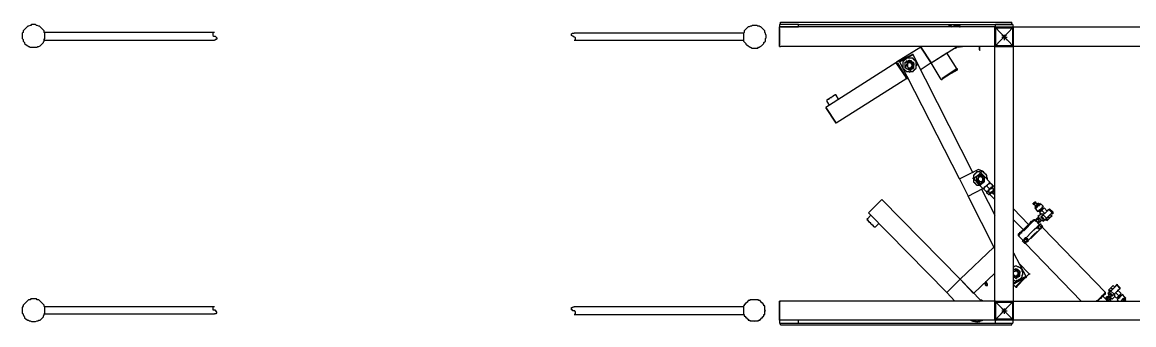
# Model space of a CAD drawing. Extents: x 855 to 1547, y 199 to 1196.
# Drawn here: x 1116.9 to 1262.8, y 561.5 to 601.3 of the extents above; entities that cross this region are included whole.
import ezdxf

# ---------------------------------------------------------------- set-up
doc = ezdxf.new("R2010")
doc.units = 0
doc.layers.add('2345-64C-02_Sort_layout', color=7, linetype='CONTINUOUS')

msp = doc.modelspace()

# ---------------------------------------------------------------- linework, layer by layer
at = {"layer": '2345-64C-02_Sort_layout', "color": 7}
for points in [[(1216.39432, 600.94461), (1216.39432, 601.25365), (1246.78377, 601.25365)], [(1246.78377, 600.94461), (1246.78377, 601.25365)], [(1118.42698, 597.95717), (1118.83904, 597.95717), (1118.94206, 598.06018), (1119.04507, 598.06018), (1119.2511, 598.1632), (1119.66316, 598.57526), (1119.66316, 598.67827), (1119.76618, 598.78129), (1119.76618, 598.98732), (1119.86919, 599.09033), (1119.86919, 599.81144), (1119.76618, 599.91445), (1119.76618, 600.12048), (1119.14809, 600.73858), (1119.04507, 600.73858), (1118.83904, 600.84159), (1118.73603, 600.84159), (1118.63301, 600.94461), (1118.11794, 600.94461), (1118.01492, 600.84159), (1117.91191, 600.84159), (1117.70588, 600.73858), (1117.60286, 600.73858), (1116.98477, 600.12048), (1116.98477, 599.91445), (1116.88176, 599.81144), (1116.88176, 599.09033), (1116.98477, 598.98732), (1116.98477, 598.78129), (1117.1908, 598.57526), (1117.1908, 598.47224), (1117.39683, 598.26621), (1117.60286, 598.1632), (1117.70588, 598.06018), (1117.80889, 598.06018), (1117.91191, 597.95717), (1118.42698, 597.95717)], [(1142.12045, 599.91445), (1119.76618, 599.91445)], [(1142.12045, 599.91445), (1142.01744, 599.91445), (1141.91442, 599.81144), (1141.91442, 599.50239), (1142.01744, 599.39938), (1142.12045, 599.39938), (1142.22347, 599.39938), (1142.4295, 599.19335), (1142.4295, 599.09033), (1142.32648, 598.98732), (1142.22347, 598.98732), (1142.22347, 598.8843), (1142.12045, 598.8843)], [(1189.30135, 598.8843), (1189.40437, 598.8843), (1189.50739, 598.98732), (1189.50739, 599.19335), (1189.40437, 599.29636), (1189.30135, 599.29636), (1189.19834, 599.39938), (1189.09532, 599.39938), (1188.99231, 599.50239), (1188.99231, 599.70842), (1189.09532, 599.81144), (1189.30135, 599.81144)], [(1211.55261, 599.81144), (1189.30135, 599.81144)], [(1212.99482, 600.84159), (1212.68578, 600.84159), (1212.58276, 600.73858), (1212.47975, 600.73858), (1212.27372, 600.63556), (1212.1707, 600.63556), (1211.65563, 600.12048), (1211.65563, 599.91445), (1211.55261, 599.81144), (1211.55261, 598.78129), (1211.86166, 598.47224), (1211.86166, 598.36923), (1211.96467, 598.26621), (1212.1707, 598.1632), (1212.27372, 598.06018), (1212.37673, 597.95717), (1212.47975, 597.95717), (1212.68578, 597.85415), (1213.40688, 597.85415), (1213.5099, 597.95717), (1213.61291, 597.95717), (1213.71593, 598.06018), (1213.92196, 598.1632), (1214.231, 598.47224), (1214.231, 598.57526), (1214.43703, 598.78129), (1214.43703, 599.09033), (1214.54005, 599.19335), (1214.54005, 599.50239), (1214.43703, 599.70842), (1214.43703, 599.81144), (1214.33402, 599.91445), (1214.33402, 600.12048), (1213.81894, 600.63556), (1213.71593, 600.63556), (1213.61291, 600.73858), (1213.40688, 600.73858), (1213.30387, 600.84159), (1212.99482, 600.84159)], [(1218.76367, 600.94461), (1216.2913, 600.94461), (1216.2913, 600.63556)], [(1244.51744, 600.63556), (1216.2913, 600.63556)], [(1244.51744, 598.06018), (1216.2913, 598.06018), (1216.2913, 600.63556)], [(1216.2913, 600.63556), (1218.76367, 600.63556)], [(1216.2913, 600.42953), (1216.2913, 600.63556)], [(1216.2913, 600.42953), (1216.2913, 598.26621)], [(1216.2913, 600.42953), (1216.2913, 598.26621)], [(1218.76367, 600.94461), (1246.78377, 600.94461)], [(1218.76367, 600.63556), (1218.76367, 600.94461)], [(1238.43955, 600.63556), (1238.43955, 600.73858), (1238.54256, 600.73858), (1238.54256, 600.84159), (1238.85161, 600.84159), (1238.85161, 600.94461), (1239.57271, 600.94461), (1239.57271, 600.84159), (1239.88176, 600.84159), (1239.88176, 600.73858), (1239.98477, 600.73858), (1240.08779, 600.63556)], [(1238.85161, 600.63556), (1239.26367, 600.84159)], [(1239.88176, 600.63556), (1239.26367, 600.84159)], [(1239.88176, 600.63556), (1239.98477, 600.63556)], [(1244.62045, 600.63556), (1244.62045, 600.53255), (1244.51744, 600.53255), (1244.51744, 600.42953)], [(1244.51744, 598.06018), (1244.51744, 600.63556)], [(1244.51744, 600.63556), (1246.9898, 598.06018)], [(1244.51744, 598.06018), (1246.9898, 600.63556)], [(1244.51744, 600.42953), (1244.51744, 598.26621)], [(1244.62045, 600.63556), (1244.62045, 600.94461)], [(1246.88678, 600.94461), (1244.62045, 600.94461)], [(1244.62045, 600.63556), (1246.88678, 600.63556)], [(1244.62045, 600.63556), (1244.72347, 600.63556)], [(1244.62045, 600.53255), (1246.88678, 600.53255)], [(1244.62045, 600.53255), (1244.62045, 600.42953), (1244.62045, 598.26621), (1244.62045, 598.1632)], [(1246.06266, 599.60541), (1245.34156, 598.8843)], [(1245.44457, 599.60541), (1246.16568, 598.8843)], [(1245.75362, 599.60541), (1245.75362, 598.8843)], [(1246.88678, 600.94461), (1246.88678, 600.63556)], [(1246.9898, 600.42953), (1246.9898, 600.53255), (1246.88678, 600.63556)], [(1246.88678, 600.42953), (1246.88678, 600.53255)], [(1246.88678, 598.1632), (1246.88678, 598.26621), (1246.88678, 600.42953)], [(1246.9898, 600.63556), (1350.00487, 600.63556)], [(1246.9898, 600.42953), (1246.9898, 600.63556)], [(1246.9898, 598.26621), (1246.9898, 600.42953)], [(1246.9898, 598.26621), (1246.9898, 600.42953)], [(1119.76618, 598.8843), (1142.12045, 598.8843)], [(1189.30135, 598.8843), (1211.55261, 598.8843)], [(1216.2913, 598.06018), (1216.2913, 598.26621)], [(1244.51744, 598.26621), (1244.51744, 598.1632), (1244.62045, 598.1632), (1244.62045, 598.06018)], [(1246.88678, 598.1632), (1244.62045, 598.1632)], [(1245.44457, 599.29636), (1246.16568, 599.29636)], [(1246.88678, 598.06018), (1246.9898, 598.1632), (1246.9898, 598.26621)], [(1350.00487, 598.06018), (1246.9898, 598.06018), (1246.9898, 598.26621)], [(1216.2913, 598.06018), (1216.39432, 598.06018)], [(1234.83402, 597.95717), (1231.64055, 595.99988)], [(1232.05261, 596.20591), (1233.70085, 597.03003)], [(1232.05261, 596.1029), (1233.70085, 596.92702)], [(1233.70085, 596.92702), (1232.15563, 596.1029)], [(1233.70085, 597.03003), (1233.70085, 597.03003)], [(1233.80387, 597.03003), (1233.70085, 597.03003)], [(1233.80387, 597.03003), (1233.80387, 596.92702), (1233.70085, 596.92702)], [(1233.80387, 596.92702), (1241.63301, 581.47476)], [(1234.83402, 597.95717), (1234.93703, 598.06018)], [(1234.83402, 597.95717), (1236.17321, 595.89687)], [(1236.17321, 595.89687), (1234.83402, 597.95717)], [(1236.17321, 595.89687), (1239.57271, 598.06018)], [(1236.17321, 595.89687), (1238.23352, 597.23606)], [(1239.57271, 595.07275), (1238.23352, 597.23606)], [(1240.08779, 598.06018), (1239.88176, 598.06018), (1239.88176, 597.95717), (1239.4697, 597.95717), (1239.4697, 597.85415), (1239.26367, 597.85415)], [(1239.26367, 597.85415), (1239.36668, 597.85415)], [(1239.98477, 598.06018), (1240.08779, 597.95717)], [(1240.08779, 598.06018), (1240.1908, 598.06018)], [(1240.08779, 598.06018), (1240.1908, 598.06018)], [(1240.08779, 598.06018), (1240.1908, 598.06018)], [(1240.08779, 597.95717), (1240.08779, 598.06018)], [(1240.1908, 598.06018), (1240.29382, 598.06018)], [(1242.45713, 598.06018), (1242.45713, 597.85415)], [(1242.45713, 597.85415), (1242.45713, 597.64812)], [(1242.56015, 597.64812), (1242.56015, 597.75114), (1242.45713, 597.75114), (1242.45713, 597.64812), (1242.56015, 597.54511), (1242.56015, 597.64812)], [(1242.56015, 597.85415), (1242.56015, 598.06018)], [(1242.56015, 597.64812), (1242.56015, 597.85415)], [(1244.51744, 598.06018), (1246.9898, 598.06018)], [(1244.51744, 564.58028), (1244.51744, 598.06018)], [(1246.88678, 598.06018), (1244.62045, 598.06018)], [(1246.9898, 564.58028), (1246.9898, 598.06018)], [(1231.53754, 595.89687), (1222.36919, 590.02501)], [(1231.53754, 595.89687), (1231.64055, 595.99988)], [(1231.64055, 595.79385), (1231.64055, 595.89687), (1231.53754, 595.89687)], [(1233.08276, 593.93958), (1232.97975, 593.83657), (1231.64055, 595.99988)], [(1231.64055, 595.79385), (1232.87673, 593.93958)], [(1231.74357, 595.89687), (1232.87673, 593.93958)], [(1232.05261, 595.99988), (1231.9496, 596.1029)], [(1232.05261, 596.1029), (1231.9496, 596.1029)], [(1232.05261, 596.1029), (1232.05261, 596.20591)], [(1232.05261, 596.1029), (1232.15563, 596.1029)], [(1232.05261, 596.1029), (1232.05261, 595.99988)], [(1239.88176, 580.65064), (1232.05261, 595.99988)], [(1232.46467, 595.58782), (1232.46467, 595.17576), (1232.56769, 595.17576), (1232.56769, 595.07275), (1232.6707, 595.07275), (1232.6707, 594.96973), (1232.77372, 594.96973), (1232.77372, 594.86672), (1232.87673, 594.86672), (1232.87673, 594.7637), (1233.28879, 594.7637), (1233.39181, 594.66069), (1233.39181, 594.7637), (1233.80387, 594.7637), (1233.80387, 594.86672), (1233.90688, 594.86672), (1233.90688, 594.96973), (1234.0099, 594.96973), (1234.0099, 595.07275), (1234.11291, 595.07275), (1234.11291, 595.17576), (1234.21593, 595.17576), (1234.21593, 595.58782), (1234.31894, 595.58782), (1234.21593, 595.69084), (1234.21593, 596.1029), (1234.11291, 596.1029), (1234.11291, 596.20591), (1234.0099, 596.20591), (1234.0099, 596.30893), (1233.90688, 596.30893), (1233.90688, 596.41194), (1233.80387, 596.41194), (1233.80387, 596.51496), (1232.87673, 596.51496), (1232.87673, 596.41194), (1232.77372, 596.41194), (1232.77372, 596.30893), (1232.6707, 596.30893), (1232.6707, 596.20591), (1232.56769, 596.20591), (1232.56769, 596.1029), (1232.46467, 596.1029), (1232.46467, 595.58782)], [(1232.77372, 595.58782), (1232.77372, 595.99988), (1232.87673, 595.99988), (1232.87673, 596.1029), (1232.97975, 596.1029), (1232.97975, 596.20591)], [(1233.08276, 596.1029), (1232.97975, 595.99988), (1232.77372, 595.89687)], [(1232.77372, 595.58782), (1232.77372, 595.58782), (1232.77372, 595.69084), (1232.77372, 595.79385), (1232.77372, 595.89687)], [(1232.77372, 595.58782), (1232.77372, 595.27878), (1232.87673, 595.27878), (1232.87673, 595.17576), (1232.97975, 595.17576), (1232.97975, 595.07275)], [(1232.77372, 595.27878), (1232.77372, 595.38179), (1232.77372, 595.48481), (1232.77372, 595.58782)], [(1233.08276, 595.07275), (1232.97975, 595.17576), (1232.77372, 595.27878)], [(1233.08276, 595.38179), (1233.18578, 595.27878), (1233.49478, 595.27878), (1233.70085, 595.48481), (1233.70085, 595.69084), (1233.49478, 595.89687), (1233.18578, 595.89687), (1233.08276, 595.79385), (1233.08276, 595.58782), (1233.08276, 595.58782), (1233.08276, 595.48481), (1233.08276, 595.38179), (1232.97975, 595.48481), (1232.97975, 595.79385), (1233.08276, 595.79385), (1233.08276, 595.89687), (1233.18578, 595.89687), (1233.28879, 595.99988), (1233.49478, 595.99988), (1233.49478, 595.89687), (1233.59784, 595.89687), (1233.70085, 595.79385), (1233.70085, 595.38179), (1233.59784, 595.27878), (1233.49478, 595.27878), (1233.39181, 595.17576), (1233.28879, 595.17576), (1233.18578, 595.27878), (1233.08276, 595.38179)], [(1233.08276, 596.1029), (1233.28879, 596.1029), (1233.39181, 596.20591), (1233.39181, 596.1029), (1233.59784, 596.1029), (1233.70085, 595.99988), (1233.80387, 595.99988), (1233.80387, 595.89687), (1233.90688, 595.79385), (1233.90688, 595.58782), (1233.80387, 595.58782), (1233.80387, 595.38179), (1233.59784, 595.17576), (1233.49478, 595.17576)], [(1233.39181, 596.20591), (1233.28879, 596.20591), (1233.08276, 596.1029)], [(1233.39181, 596.20591), (1233.49478, 596.20591), (1233.59784, 596.1029)], [(1233.59784, 596.1029), (1233.80387, 595.99988), (1233.90688, 595.89687)], [(1233.59784, 595.07275), (1233.80387, 595.17576), (1233.90688, 595.27878)], [(1233.90688, 595.58782), (1233.90688, 595.69084), (1233.90688, 595.79385), (1233.90688, 595.89687)], [(1233.90688, 595.27878), (1233.90688, 595.38179), (1233.90688, 595.48481), (1233.90688, 595.58782)], [(1236.17321, 595.89687), (1234.731, 594.96973)], [(1237.51241, 593.73355), (1236.17321, 595.89687)], [(1232.97975, 593.83657), (1223.70839, 587.96471), (1222.36919, 590.02501)], [(1232.97975, 593.83657), (1232.87673, 593.83657), (1232.87673, 593.93958)], [(1232.97975, 593.83657), (1233.08276, 593.83657)], [(1233.59784, 595.07275), (1233.08276, 595.07275)], [(1233.39181, 594.96973), (1233.28879, 594.96973), (1233.08276, 595.07275)], [(1233.39181, 594.96973), (1233.49478, 594.96973), (1233.59784, 595.07275)], [(1237.51241, 593.73355), (1239.57271, 595.07275)], [(1237.61543, 593.83657), (1237.61543, 593.73355), (1237.51241, 593.73355)], [(1239.57271, 595.07275), (1239.67573, 595.07275), (1239.57271, 595.07275), (1239.57271, 594.96973), (1237.61543, 593.83657)], [(1239.4697, 595.07275), (1237.61543, 593.83657)], [(1237.51241, 593.73355), (1237.61543, 593.73355)], [(1222.47221, 591.05516), (1222.57522, 591.05516), (1222.57522, 591.15817), (1222.78125, 591.15817), (1222.78125, 591.26119), (1222.88427, 591.26119), (1222.98728, 591.3642), (1223.0903, 591.3642), (1223.0903, 591.46722), (1223.19331, 591.46722), (1223.29633, 591.57023), (1223.39934, 591.57023), (1223.39934, 591.67325), (1223.50236, 591.67325)], [(1222.47221, 591.05516), (1222.47221, 590.84913)], [(1222.47221, 590.84913), (1222.78125, 590.33405)], [(1223.70839, 591.67325), (1223.60538, 591.67325), (1223.60538, 591.77626), (1223.60538, 591.67325), (1223.50236, 591.67325)], [(1224.01744, 591.15817), (1223.70839, 591.67325)], [(1222.36919, 590.02501), (1223.70839, 587.96471)], [(1239.88176, 580.65064), (1242.35412, 581.88682)], [(1239.88176, 580.65064), (1241.01492, 578.3843)], [(1243.5903, 580.54762), (1243.5903, 580.75365), (1243.48728, 580.85667), (1243.48728, 581.16571), (1243.38427, 581.16571), (1243.38427, 581.26873), (1243.28125, 581.26873), (1243.28125, 581.37174), (1243.17824, 581.37174), (1243.17824, 581.47476), (1243.07522, 581.47476), (1243.07522, 581.57777), (1242.76618, 581.57777), (1242.66316, 581.68079), (1242.56015, 581.68079), (1242.45713, 581.57777), (1242.14809, 581.57777), (1242.14809, 581.47476), (1242.04507, 581.47476), (1242.04507, 581.37174), (1241.94206, 581.37174), (1241.94206, 581.26873), (1241.83904, 581.26873), (1241.83904, 581.16571), (1241.73603, 581.16571), (1241.73603, 580.75365), (1241.63301, 580.75365), (1241.63301, 580.65064)], [(1241.73603, 580.65064), (1241.73603, 580.23858), (1241.83904, 580.23858), (1241.83904, 580.13556), (1241.94206, 580.13556), (1241.94206, 580.03255), (1242.04507, 580.03255), (1242.04507, 579.92953), (1242.14809, 579.92953), (1242.14809, 579.82652), (1242.56015, 579.82652), (1242.66316, 579.7235)], [(1242.04507, 580.95968), (1241.83904, 580.75365), (1241.83904, 580.54762)], [(1242.56015, 581.37174), (1242.14809, 580.95968)], [(1242.14809, 580.65064), (1242.14809, 580.95968), (1242.2511, 581.0627), (1242.35412, 581.0627), (1242.35412, 581.16571), (1242.86919, 581.16571), (1242.97221, 581.0627), (1243.07522, 580.95968), (1243.07522, 580.85667), (1243.07522, 580.75365), (1243.17824, 580.65064), (1243.07522, 580.65064), (1243.07522, 580.44461), (1242.86919, 580.23858)], [(1242.35412, 581.0627), (1242.2511, 581.0627), (1242.14809, 580.95968)], [(1242.14809, 580.65064), (1242.14809, 580.75365), (1242.14809, 580.85667), (1242.14809, 580.95968)], [(1242.14809, 580.65064), (1242.14809, 580.54762), (1242.14809, 580.44461), (1242.2511, 580.34159), (1242.35412, 580.23858)], [(1242.14809, 580.34159), (1242.14809, 580.44461), (1242.14809, 580.54762), (1242.14809, 580.65064)], [(1242.97221, 580.75365), (1242.76618, 580.95968), (1242.56015, 580.95968), (1242.35412, 580.75365), (1242.35412, 580.44461), (1242.45713, 580.44461), (1242.45713, 580.34159), (1242.86919, 580.34159), (1242.97221, 580.44461), (1242.97221, 580.54762), (1242.97221, 580.65064), (1242.97221, 580.75365), (1243.07522, 580.65064), (1243.07522, 580.54762), (1242.97221, 580.54762), (1242.97221, 580.34159), (1242.86919, 580.34159), (1242.86919, 580.23858), (1242.56015, 580.23858), (1242.45713, 580.34159), (1242.35412, 580.34159), (1242.35412, 580.44461), (1242.2511, 580.54762), (1242.2511, 580.65064), (1242.35412, 580.75365), (1242.35412, 580.85667), (1242.45713, 580.95968), (1242.66316, 580.95968), (1242.76618, 580.95968), (1242.86919, 580.95968), (1242.86919, 580.85667), (1242.97221, 580.85667), (1242.97221, 580.75365)], [(1242.97221, 581.68079), (1242.35412, 581.88682)], [(1242.66316, 581.26873), (1242.56015, 581.16571), (1242.45713, 581.16571), (1242.35412, 581.0627)], [(1242.76618, 581.37174), (1242.66316, 581.47476), (1242.56015, 581.47476), (1242.56015, 581.37174)], [(1242.66316, 581.26873), (1242.76618, 581.16571), (1242.86919, 581.16571), (1242.97221, 581.0627)], [(1242.76618, 581.37174), (1243.17824, 580.95968), (1243.89934, 580.23858)], [(1242.97221, 581.68079), (1243.07522, 581.47476)], [(1242.97221, 581.0627), (1243.07522, 581.0627), (1243.17824, 580.95968)], [(1243.17824, 580.65064), (1243.17824, 580.75365), (1243.17824, 580.85667), (1243.17824, 580.95968)], [(1243.17824, 580.34159), (1243.17824, 580.44461), (1243.17824, 580.54762), (1243.17824, 580.65064)], [(1241.01492, 578.3843), (1242.97221, 579.41445), (1243.07522, 579.41445)], [(1242.14809, 580.34159), (1241.83904, 580.54762)], [(1242.35412, 580.13556), (1242.2511, 580.23858), (1242.14809, 580.34159)], [(1242.97221, 579.41445), (1242.14809, 580.23858)], [(1242.97221, 580.13556), (1242.86919, 580.13556), (1242.76618, 580.03255), (1242.56015, 580.03255), (1242.45713, 580.13556), (1242.35412, 580.13556)], [(1242.66316, 579.92953), (1242.56015, 580.03255), (1242.45713, 580.13556), (1242.35412, 580.13556)], [(1242.66316, 579.92953), (1242.76618, 580.03255), (1242.86919, 580.13556), (1242.97221, 580.13556)], [(1242.76618, 579.31144), (1244.51744, 575.91194)], [(1242.97221, 580.13556), (1243.07522, 580.23858), (1243.17824, 580.34159)], [(1242.97221, 579.41445), (1243.07522, 579.41445)], [(1243.28125, 579.62048), (1243.17824, 579.51747), (1243.07522, 579.31144)], [(1243.28125, 579.62048), (1243.17824, 579.62048), (1243.17824, 579.51747), (1243.07522, 579.51747), (1243.07522, 579.41445)], [(1243.79633, 579.41445), (1243.79629, 579.31144), (1243.69331, 579.10541), (1243.5903, 579.00239), (1243.38427, 579.00239), (1243.07522, 579.31144)], [(1243.07522, 579.41445), (1243.07522, 579.41445), (1243.07522, 579.31144)], [(1243.48728, 579.7235), (1243.5903, 579.82652), (1243.5903, 579.92953), (1243.69331, 580.03255), (1243.28125, 579.62048)], [(1243.48728, 579.7235), (1243.38427, 579.7235), (1243.28125, 579.62048)], [(1243.79633, 579.41445), (1243.48728, 579.7235)], [(1243.89934, 579.31144), (1243.79629, 579.31144), (1243.79629, 579.20842), (1243.69331, 579.20842), (1243.69331, 579.10541), (1243.5903, 579.00239)], [(1243.69331, 580.03255), (1243.79629, 580.03255), (1243.89934, 580.13556)], [(1243.79633, 580.13556), (1243.69331, 580.03255)], [(1243.69331, 579.10541), (1243.69331, 579.20842), (1243.79629, 579.20842), (1243.79629, 579.31144), (1243.89934, 579.31144), (1243.89934, 579.41445), (1244.00236, 579.41445), (1244.00236, 579.51747), (1244.10538, 579.51747)], [(1243.89934, 578.79636), (1243.69331, 579.00239), (1243.79629, 579.10541), (1243.79629, 579.20842), (1243.89934, 579.31144)], [(1243.79633, 580.23858), (1243.79629, 580.23858), (1243.89934, 580.13556)], [(1243.79633, 580.13556), (1243.89934, 580.23858)], [(1243.79633, 579.41445), (1244.00236, 579.41445), (1244.10538, 579.51747)], [(1244.20839, 579.82652), (1243.89934, 580.13556)], [(1244.20839, 579.62048), (1244.10538, 579.51747), (1244.00236, 579.51747), (1244.00236, 579.41445), (1243.89934, 579.41445), (1243.89934, 579.31144)], [(1243.89934, 579.31144), (1244.00236, 579.41445), (1244.10538, 579.41445), (1244.20839, 579.51747)], [(1244.51744, 579.20842), (1244.41442, 579.20842), (1244.41442, 579.10541), (1244.31141, 579.10541), (1244.31141, 579.00239), (1244.20839, 578.89938), (1244.10538, 578.89938), (1244.10538, 578.79636), (1244.00236, 578.79636), (1244.00236, 578.69335), (1243.89934, 578.69335), (1243.89934, 578.59033)], [(1244.10538, 579.51747), (1244.20839, 579.62048), (1244.20839, 579.82652)], [(1244.10538, 579.51747), (1244.31141, 579.7235)], [(1244.31141, 579.7235), (1244.31141, 579.7235), (1244.20839, 579.82652)], [(1244.41442, 579.7235), (1244.31141, 579.7235), (1244.20839, 579.62048)], [(1244.31141, 579.7235), (1244.31141, 579.7235), (1244.20839, 579.62048)], [(1244.20839, 579.62048), (1244.20839, 579.51747)], [(1244.51744, 579.31144), (1244.41442, 579.31144), (1244.20839, 579.51747)], [(1244.20839, 579.00239), (1244.20839, 579.00239), (1244.31141, 579.10541), (1244.31141, 579.20842), (1244.41442, 579.31144)], [(1244.20839, 579.00239), (1244.51744, 579.31144)], [(1244.41442, 579.7235), (1244.31141, 579.7235)], [(1244.51744, 579.62048), (1244.41442, 579.7235)], [(1238.23352, 565.71345), (1227.93201, 576.22099), (1229.68326, 577.97224)], [(1229.68326, 577.97224), (1227.93201, 576.22099)], [(1239.98477, 567.46471), (1229.68326, 577.97224)], [(1244.51744, 571.48229), (1241.01492, 578.3843)], [(1243.48728, 578.89938), (1243.48728, 579.00239), (1243.38427, 579.00239)], [(1243.48728, 578.89938), (1243.48728, 579.00239), (1243.5903, 579.00239), (1243.69331, 579.10541)], [(1243.69331, 578.59033), (1243.48728, 578.79636), (1243.48728, 578.89938), (1243.48728, 579.00239), (1243.5903, 579.00239)], [(1243.5903, 579.00239), (1243.48728, 579.00239), (1243.48728, 578.89938)], [(1243.48728, 578.89938), (1243.48728, 578.79636)], [(1243.5903, 579.00239), (1243.5903, 579.00239), (1243.69331, 579.00239)], [(1243.69331, 578.59033), (1243.79629, 578.59033), (1243.79629, 578.69335), (1243.89934, 578.69335)], [(1243.69331, 578.59033), (1243.79633, 578.59033)], [(1243.79633, 578.59033), (1243.79629, 578.59033), (1243.79629, 578.69335), (1243.89934, 578.69335)], [(1243.89934, 578.79636), (1244.00236, 578.89938), (1244.10538, 578.89938), (1244.20839, 579.00239)], [(1243.89934, 578.69335), (1244.00236, 578.79636), (1244.00236, 578.89938), (1244.10538, 578.89938), (1244.10538, 579.00239), (1244.20839, 579.00239)], [(1243.89934, 578.69335), (1243.89934, 578.79636)], [(1243.89934, 578.69335), (1243.89934, 578.59033)], [(1243.89934, 578.59033), (1244.51744, 577.97224)], [(1244.20839, 579.00239), (1244.20839, 578.79636), (1244.31141, 578.69335), (1244.41442, 578.69335), (1244.41442, 578.79636), (1244.51744, 578.89938), (1244.41442, 578.89938), (1244.41442, 579.00239), (1244.20839, 579.00239)], [(1248.94708, 574.67576), (1246.9898, 576.73606)], [(1249.56517, 577.35415), (1249.56517, 577.45717), (1249.66819, 577.45717), (1249.66819, 577.56018), (1249.7712, 577.56018), (1249.7712, 577.6632), (1249.87422, 577.6632)], [(1249.56517, 577.35415), (1249.66819, 577.35415)], [(1249.66819, 577.35415), (1249.7712, 577.35415), (1249.7712, 577.45717), (1249.87422, 577.45717), (1249.87422, 577.56018), (1249.97723, 577.56018)], [(1249.66819, 577.35415), (1249.87422, 577.14812)], [(1249.7712, 577.04511), (1249.87422, 577.04511), (1249.87422, 577.14812), (1249.97723, 577.14812), (1249.97723, 577.25114), (1250.08025, 577.25114), (1250.08025, 577.35415), (1250.18326, 577.35415), (1250.18326, 577.45717), (1250.28628, 577.45717)], [(1249.7712, 577.04511), (1249.87422, 576.94209)], [(1249.97723, 577.04511), (1249.7712, 576.83908)], [(1249.7712, 576.83908), (1249.87422, 576.73606)], [(1249.97723, 577.56018), (1249.87422, 577.6632)], [(1250.08025, 577.35415), (1249.87422, 577.56018)], [(1249.87422, 576.73606), (1250.28628, 577.14812), (1250.38929, 577.14812), (1250.38929, 577.25114), (1250.49231, 577.25114), (1250.49231, 577.35415), (1250.59532, 577.35415)], [(1249.87422, 576.73606), (1250.18326, 576.324)], [(1249.97723, 577.04511), (1250.28628, 577.25114), (1250.38929, 577.14812)], [(1249.97723, 577.04511), (1250.08025, 576.83908)], [(1250.18326, 576.324), (1250.18326, 576.42702), (1250.28628, 576.42702), (1250.28628, 576.53003), (1250.38929, 576.53003), (1250.38929, 576.63305), (1250.49231, 576.63305), (1250.80135, 576.94209), (1250.80135, 577.04511), (1250.90437, 577.04511)], [(1250.28628, 577.35415), (1250.28628, 577.45717)], [(1250.28628, 577.25114), (1250.38929, 577.45717)], [(1250.28628, 576.42702), (1250.38929, 576.42702), (1250.49231, 576.324)], [(1250.38929, 577.45717), (1250.49231, 577.35415)], [(1250.59532, 576.63305), (1250.38929, 576.42702)], [(1250.38929, 576.22099), (1250.69834, 576.53003)], [(1250.90437, 577.04511), (1250.59532, 577.35415)], [(1250.80135, 576.83908), (1250.59532, 576.63305)], [(1250.69834, 576.53003), (1251.00739, 576.83908)], [(1250.69834, 576.53003), (1251.1104, 576.11797)], [(1250.80135, 576.83908), (1250.80135, 576.94209)], [(1250.90437, 576.73606), (1250.80135, 576.83908)], [(1251.62548, 576.63305), (1252.03754, 576.22099), (1252.03754, 576.11797), (1251.93452, 576.11797), (1251.93452, 576.01496), (1251.83151, 576.01496), (1251.72849, 575.91194), (1251.72849, 575.80893), (1251.62548, 575.80893), (1251.41945, 575.6029), (1251.41945, 575.49988), (1251.31643, 575.49988), (1250.90437, 575.91194), (1250.90437, 576.01496), (1251.00739, 576.11797), (1251.1104, 576.11797), (1251.41945, 576.42702), (1251.41945, 576.53003), (1251.52242, 576.53003), (1251.52242, 576.63305), (1251.62548, 576.63305)], [(1251.00739, 576.83908), (1251.41945, 576.42702)], [(1251.72849, 576.73606), (1251.62548, 576.63305)], [(1252.14055, 576.324), (1251.72849, 576.73606)], [(1252.14055, 576.324), (1252.14055, 576.324), (1252.14055, 576.22099), (1252.03754, 576.22099)], [(1227.82899, 575.39687), (1227.72598, 575.39687), (1227.82899, 575.29385)], [(1228.24105, 575.91194), (1227.82899, 575.39687)], [(1228.65311, 574.36672), (1228.65311, 574.46973), (1228.5501, 574.46973), (1228.5501, 574.57275), (1228.44708, 574.57275), (1228.44708, 574.67576), (1228.34403, 574.67576), (1228.24105, 574.77878), (1228.24105, 574.88179), (1228.13804, 574.88179), (1228.13804, 574.98481), (1228.03502, 574.98481), (1227.93201, 575.08782), (1227.93201, 575.19084), (1227.82899, 575.19084), (1227.82899, 575.29385)], [(1246.9898, 575.29385), (1248.22598, 574.05767)], [(1249.7712, 575.29385), (1249.7712, 575.19084), (1249.66819, 575.19084), (1249.66819, 575.08782), (1249.56517, 575.08782), (1248.32899, 573.85164), (1248.22598, 573.85164), (1248.01995, 573.64561), (1248.01995, 573.5426), (1247.91693, 573.5426), (1247.81392, 573.43958), (1247.81392, 573.33657), (1247.7109, 573.33657), (1247.7109, 573.23355), (1247.60789, 573.23355)], [(1248.63804, 574.36672), (1249.0501, 574.77878), (1249.15311, 574.77878), (1249.15311, 574.88179), (1249.35914, 575.08782), (1249.46216, 575.08782), (1249.46216, 575.19084), (1249.56517, 575.19084), (1249.56517, 575.29385), (1249.66819, 575.29385)], [(1249.7712, 575.29385), (1249.66819, 575.29385)], [(1249.7712, 575.29385), (1249.87422, 575.19084), (1249.87422, 575.08782), (1249.97723, 575.08782), (1250.28628, 574.77878)], [(1250.08025, 575.49988), (1249.87422, 575.29385)], [(1250.18326, 575.39687), (1249.97723, 575.19084), (1249.87422, 575.29385)], [(1249.97723, 575.19084), (1249.87422, 575.19084)], [(1250.18326, 574.98481), (1249.97723, 575.19084)], [(1250.18326, 575.6029), (1250.08025, 575.39687)], [(1250.18326, 575.39687), (1250.08025, 575.49988)], [(1250.59532, 576.01496), (1250.18326, 575.70591), (1250.28628, 575.70591), (1250.28628, 575.6029), (1250.38929, 575.49988)], [(1250.28628, 575.6029), (1250.18326, 575.6029)], [(1250.18326, 575.6029), (1250.59532, 575.19084)], [(1250.38929, 575.08782), (1250.18326, 575.39687)], [(1250.38929, 575.08782), (1250.18326, 574.98481)], [(1250.18326, 574.98481), (1250.28628, 574.88179)], [(1250.18326, 574.88179), (1250.28628, 574.88179)], [(1250.49231, 574.98481), (1250.28628, 574.88179)], [(1250.90437, 576.01496), (1250.59532, 576.01496), (1250.38929, 576.22099)], [(1250.69834, 575.19084), (1250.38929, 575.49988)], [(1250.38929, 575.08782), (1250.49231, 574.98481)], [(1250.49231, 575.08782), (1250.59532, 575.19084), (1250.69834, 575.19084)], [(1250.59532, 575.6029), (1250.59532, 575.70591), (1250.69834, 575.70591), (1250.69834, 575.80893)], [(1250.59532, 575.6029), (1250.90437, 575.29385)], [(1250.69834, 575.70591), (1250.69834, 575.80893), (1250.80135, 575.80893), (1250.80135, 575.91194), (1250.90437, 575.91194)], [(1250.69834, 575.70591), (1251.1104, 575.29385)], [(1250.69834, 575.19084), (1250.90437, 575.29385)], [(1250.80135, 575.19084), (1250.90437, 575.08782)], [(1251.1104, 575.29385), (1250.90437, 575.08782)], [(1251.31643, 575.49988), (1251.31643, 575.39687), (1251.21342, 575.39687), (1251.1104, 575.29385)], [(1251.1104, 575.29385), (1251.21342, 575.29385)], [(1251.41945, 575.39687), (1251.31643, 575.29385), (1251.21342, 575.29385)], [(1251.31643, 575.29385), (1251.21342, 575.39687)], [(1251.21342, 575.29385), (1251.41945, 575.19084)], [(1251.41945, 575.39687), (1251.31643, 575.49988)], [(1252.03754, 575.80893), (1251.72849, 575.49988), (1251.41945, 575.19084)], [(1251.72849, 575.49988), (1251.52246, 575.70591)], [(1252.03754, 575.80893), (1251.83151, 575.91194)], [(1252.24357, 576.22099), (1252.14055, 576.11797), (1252.03754, 576.01496), (1251.93452, 576.11797)], [(1252.14055, 576.11797), (1252.03754, 576.22099)], [(1252.24357, 576.22099), (1252.14055, 576.22099)], [(1228.65311, 574.36672), (1228.85914, 574.36672)], [(1228.85914, 574.36672), (1229.2712, 574.77878)], [(1247.60789, 573.43958), (1247.7109, 573.43958), (1247.7109, 573.5426), (1247.81392, 573.5426), (1247.81392, 573.64561), (1247.91693, 573.64561), (1248.01995, 573.74863), (1248.01995, 573.85164), (1248.12296, 573.85164), (1248.63804, 574.36672)], [(1247.60789, 573.43958), (1247.60789, 573.23355)], [(1248.12296, 572.51244), (1248.22598, 572.51244), (1248.22598, 572.61546), (1248.32899, 572.61546), (1248.32899, 572.71847), (1248.43201, 572.71847), (1248.43201, 572.82149), (1248.53502, 572.92451), (1248.63804, 572.92451), (1249.35914, 573.64561), (1248.63804, 572.92451), (1248.53502, 572.92451)], [(1249.35914, 573.64561), (1250.38929, 574.67576), (1250.49231, 574.67576), (1250.49231, 574.77878)], [(1250.08025, 574.36672), (1250.08025, 574.2637), (1249.97723, 574.16069), (1249.87422, 574.16069), (1249.35914, 573.64561)], [(1250.80135, 574.36672), (1250.80135, 574.2637), (1250.69834, 574.2637), (1249.66819, 573.23355)], [(1249.66819, 573.33657), (1250.08025, 573.74863), (1250.18326, 573.74863), (1250.38929, 573.95466), (1250.38929, 574.05767)], [(1250.08025, 574.36672), (1250.18326, 574.46973)], [(1250.08025, 574.36672), (1250.18326, 574.16069)], [(1250.28628, 574.36672), (1250.18326, 574.36672), (1250.18326, 574.46973)], [(1250.18326, 574.46973), (1250.18326, 574.46973), (1250.28628, 574.46973)], [(1250.18326, 574.16069), (1250.28628, 574.16069)], [(1250.38929, 574.05767), (1250.18326, 574.16069)], [(1250.38929, 574.67576), (1250.28628, 574.77878)], [(1250.49231, 574.77878), (1250.49231, 574.67576), (1250.38929, 574.57275), (1250.28628, 574.57275)], [(1250.49231, 574.46973), (1250.38929, 574.57275), (1250.28628, 574.57275), (1250.28628, 574.46973)], [(1250.49231, 574.46973), (1250.38929, 574.57275), (1250.28628, 574.57275)], [(1250.28628, 574.46973), (1250.28628, 574.57275)], [(1250.28628, 574.36672), (1250.28628, 574.46973)], [(1250.28628, 574.16069), (1250.28628, 574.2637), (1250.28628, 574.36672)], [(1250.38929, 574.16069), (1250.28628, 574.2637), (1250.28628, 574.36672)], [(1250.28628, 574.16069), (1250.38929, 574.16069)], [(1250.49231, 574.46973), (1250.59532, 574.46973), (1250.59532, 574.36672), (1250.59532, 574.16069), (1250.38929, 574.16069)], [(1250.38929, 574.16069), (1250.49231, 574.16069), (1250.49231, 574.05767)], [(1250.38929, 574.05767), (1250.49231, 574.05767)], [(1250.49231, 574.77878), (1250.59532, 574.77878)], [(1250.80135, 574.46973), (1250.49231, 574.77878)], [(1250.49231, 574.46973), (1250.59532, 574.36672)], [(1250.49231, 574.05767), (1250.49231, 574.16069), (1250.59532, 574.16069)], [(1250.59532, 574.2637), (1250.69834, 574.2637), (1250.69834, 574.36672), (1250.80135, 574.36672), (1250.80135, 574.46973)], [(1250.59532, 574.36672), (1250.59532, 574.2637)], [(1250.59532, 574.16069), (1250.59532, 574.2637)], [(1250.80135, 574.36672), (1250.80135, 574.46973)], [(1259.04256, 565.71345), (1250.80135, 574.2637)], [(1247.60789, 573.23355), (1248.22598, 572.61546)], [(1248.32899, 572.71847), (1248.32899, 572.61546), (1248.22598, 572.61546), (1248.22598, 572.51244), (1248.12296, 572.51244)], [(1248.12296, 572.51244), (1248.22598, 572.51244)], [(1248.12296, 572.51244), (1248.43201, 572.2034)], [(1248.53502, 572.40943), (1248.43201, 572.40943), (1248.43201, 572.51244), (1248.43201, 572.61546), (1248.32899, 572.61546), (1248.43201, 572.71847)], [(1248.43201, 572.51244), (1248.32899, 572.61546), (1248.32899, 572.71847), (1248.43201, 572.71847)], [(1248.43201, 572.71847), (1248.43201, 572.82149), (1248.53502, 572.82149)], [(1248.63804, 572.71847), (1248.43201, 572.71847)], [(1248.43201, 572.51244), (1248.53502, 572.40943)], [(1248.43201, 572.2034), (1248.53502, 572.2034), (1248.63804, 572.30641)], [(1248.43201, 572.2034), (1248.53502, 572.2034)], [(1249.66819, 573.23355), (1249.25613, 572.82149), (1249.15311, 572.82149), (1248.84407, 572.51244), (1248.84407, 572.40943), (1248.74105, 572.40943), (1248.53502, 572.2034)], [(1248.53502, 572.92451), (1248.53502, 572.82149)], [(1248.53502, 572.92451), (1248.84407, 572.82149), (1248.74105, 572.71847)], [(1248.74105, 572.71847), (1248.63804, 572.71847), (1248.53502, 572.82149)], [(1248.74105, 572.61546), (1248.74105, 572.40943), (1248.53502, 572.40943)], [(1248.53502, 572.40943), (1248.63804, 572.40943), (1248.74105, 572.40943)], [(1248.53502, 572.2034), (1255.84909, 564.58028)], [(1248.63804, 572.71847), (1248.74105, 572.61546)], [(1248.74105, 572.71847), (1248.74105, 572.61546)], [(1248.74105, 572.61546), (1248.74105, 572.51244), (1248.84407, 572.51244)], [(1248.74105, 572.40943), (1248.74105, 572.40943), (1248.74105, 572.51244), (1248.84407, 572.51244)], [(1248.84407, 572.61546), (1248.94704, 572.61546), (1249.66819, 573.33657)], [(1248.84407, 572.61546), (1248.84407, 572.82149)], [(1248.84407, 572.61546), (1248.84407, 572.51244)], [(1241.73603, 565.61043), (1239.98477, 567.46471), (1244.41442, 571.68832)], [(1246.9898, 570.96722), (1248.63804, 567.77375)], [(1246.9898, 567.36169), (1247.09281, 567.36169), (1247.19583, 567.25868), (1247.29884, 567.25868), (1247.40186, 567.36169), (1247.60789, 567.36169), (1247.7109, 567.46471), (1247.81392, 567.46471), (1248.12296, 567.77375), (1248.12296, 567.97978), (1248.22598, 568.0828), (1248.22598, 568.39184), (1248.12296, 568.49486), (1248.12296, 568.70089), (1247.81392, 569.00993), (1247.7109, 569.00993), (1247.60789, 569.11295), (1247.50487, 569.11295), (1247.40186, 569.21596), (1247.29884, 569.21596), (1247.19583, 569.21596), (1247.09281, 569.11295), (1246.9898, 569.11295)], [(1249.0501, 568.18581), (1247.7109, 569.52501)], [(1241.73603, 565.61043), (1244.51744, 568.28883)], [(1247.29884, 568.90692), (1247.19583, 568.8039), (1246.9898, 568.70089)], [(1246.9898, 568.70089), (1246.9898, 568.8039), (1247.50487, 568.8039), (1247.60789, 568.70089), (1247.81392, 568.49486), (1247.81392, 568.28883), (1247.7109, 568.28883), (1247.7109, 568.0828), (1247.50487, 567.87677)], [(1246.9898, 568.0828), (1247.19583, 567.87677), (1247.29884, 567.87677), (1247.40186, 567.97978), (1247.50487, 567.97978), (1247.50487, 568.0828), (1247.60789, 568.0828), (1247.60789, 568.39184), (1247.50487, 568.39184), (1247.50487, 568.49486), (1247.40186, 568.49486), (1247.40186, 568.59787), (1247.19583, 568.59787), (1247.19583, 568.49486), (1247.09281, 568.49486)], [(1246.9898, 568.49486), (1247.09281, 568.59787), (1247.50487, 568.59787), (1247.50487, 568.49486), (1247.60789, 568.49486), (1247.60789, 567.97978), (1247.50487, 567.97978), (1247.50487, 567.87677), (1247.09281, 567.87677), (1247.09281, 567.97978), (1246.9898, 567.97978)], [(1247.09281, 568.49486), (1246.9898, 568.39184)], [(1248.53502, 567.77375), (1246.9898, 566.94963)], [(1248.53502, 567.77375), (1246.9898, 566.94963)], [(1247.60789, 567.77375), (1246.9898, 567.77375)], [(1247.29884, 567.56772), (1247.19583, 567.67074), (1246.9898, 567.77375)], [(1248.53502, 567.67074), (1246.9898, 566.84662)], [(1248.32899, 567.56772), (1247.29884, 566.43456), (1246.9898, 566.7436)], [(1247.29884, 568.90692), (1247.40186, 568.8039), (1247.50487, 568.70089), (1247.60789, 568.70089)], [(1247.29884, 567.56772), (1247.40186, 567.67074), (1247.50487, 567.77375), (1247.60789, 567.77375)], [(1248.32899, 567.56772), (1247.29884, 566.53757)], [(1248.53502, 567.67074), (1247.40186, 566.53757)], [(1247.60789, 568.70089), (1247.7109, 568.59787), (1247.81392, 568.59787)], [(1247.60789, 567.77375), (1247.7109, 567.87677), (1247.81392, 567.87677)], [(1247.81392, 568.28883), (1247.81392, 568.39184), (1247.81392, 568.49486), (1247.81392, 568.59787)], [(1247.81392, 567.87677), (1247.81392, 567.97978), (1247.81392, 568.0828), (1247.81392, 568.28883)], [(1248.53502, 567.77375), (1248.63804, 567.77375)], [(1248.63804, 567.67074), (1248.53502, 567.67074)], [(1249.0501, 568.18581), (1249.0501, 568.0828), (1248.94704, 568.0828), (1248.63804, 567.77375)], [(1249.0501, 568.18581), (1248.63804, 567.77375)], [(1248.94708, 568.0828), (1248.63804, 567.77375)], [(1248.63804, 567.67074), (1248.63804, 567.77375), (1248.74105, 567.77375)], [(1249.0501, 568.18581), (1249.15311, 568.18581)], [(1239.98477, 567.46471), (1238.23352, 565.71345)], [(1239.98477, 567.46471), (1242.76618, 564.58028)], [(1243.17824, 566.94963), (1243.28125, 566.84662)], [(1243.48728, 566.94963), (1243.28125, 567.15566)], [(1243.5903, 566.84662), (1243.48728, 566.94963), (1243.38427, 566.94963), (1243.38427, 566.84662), (1243.28125, 566.84662), (1243.28125, 566.7436), (1243.38427, 566.64059), (1243.5903, 566.64059), (1243.5903, 566.84662)], [(1243.28125, 566.84662), (1243.28125, 566.7436), (1243.38427, 566.7436), (1243.38427, 566.64059)], [(1243.5903, 566.84662), (1243.48728, 566.84662), (1243.48728, 566.94963)], [(1247.40186, 566.53757), (1247.40186, 566.43456), (1247.29884, 566.43456)], [(1247.29884, 566.43456), (1247.40186, 566.43456)], [(1259.45462, 566.02249), (1259.76367, 566.33154)], [(1260.58779, 566.7436), (1260.48477, 566.7436), (1260.48477, 566.64059), (1260.27874, 566.43456), (1260.17573, 566.43456), (1260.17573, 566.33154), (1260.07271, 566.22853), (1259.9697, 566.22853), (1259.9697, 566.12551), (1259.76367, 565.91948)], [(1259.76367, 566.33154), (1260.07271, 566.64059), (1260.27874, 566.43456)], [(1259.76367, 566.33154), (1259.9697, 566.12551)], [(1260.17573, 565.50742), (1260.58779, 565.91948), (1260.6908, 565.91948), (1260.6908, 566.02249), (1260.89683, 566.22853), (1260.99985, 566.22853)], [(1260.38176, 566.64059), (1260.48477, 566.7436)], [(1260.38176, 566.64059), (1260.48477, 566.64059)], [(1260.48477, 566.7436), (1260.58779, 566.84662), (1260.58779, 566.7436)], [(1260.48477, 566.7436), (1260.48477, 566.64059)], [(1260.99985, 566.33154), (1260.58779, 566.7436)], [(1260.99985, 566.22853), (1260.58779, 566.7436)], [(1260.99985, 566.22853), (1260.99985, 566.33154)], [(1118.42698, 561.90189), (1118.63301, 561.90189), (1118.83904, 562.00491), (1118.94206, 562.00491), (1119.04507, 562.10792), (1119.2511, 562.10792), (1119.66316, 562.51998), (1119.66316, 562.623), (1119.76618, 562.82903), (1119.76618, 562.93204), (1119.86919, 563.03506), (1119.86919, 563.75616), (1119.76618, 563.96219), (1119.76618, 564.06521), (1119.14809, 564.6833), (1119.04507, 564.78631), (1118.83904, 564.78631), (1118.73603, 564.88933), (1118.01492, 564.88933), (1117.91191, 564.78631), (1117.70588, 564.78631), (1116.98477, 564.06521), (1116.98477, 563.96219), (1116.88176, 563.75616), (1116.88176, 563.03506), (1116.98477, 562.93204), (1116.98477, 562.82903), (1117.08779, 562.623), (1117.1908, 562.51998), (1117.1908, 562.41697), (1117.39683, 562.21094), (1117.60286, 562.10792), (1117.70588, 562.10792), (1117.80889, 562.00491), (1117.91191, 562.00491), (1118.11794, 561.90189), (1118.42698, 561.90189)], [(1212.99482, 564.78631), (1212.37673, 564.78631), (1212.37673, 564.6833), (1212.1707, 564.6833), (1212.1707, 564.58028), (1212.06769, 564.58028), (1212.06769, 564.47727), (1211.96467, 564.47727), (1211.96467, 564.37425), (1211.86166, 564.37425), (1211.86166, 564.27124), (1211.75864, 564.27124), (1211.75864, 564.16822), (1211.65563, 564.16822), (1211.65563, 563.96219), (1211.55261, 563.96219), (1211.55261, 563.44712), (1211.55261, 563.3441), (1211.55261, 562.82903), (1211.65563, 562.82903), (1211.65563, 562.623), (1211.75864, 562.623), (1211.75864, 562.51998), (1211.86166, 562.51998), (1211.86166, 562.41697), (1211.96467, 562.41697), (1211.96467, 562.31395), (1212.06769, 562.31395), (1212.06769, 562.21094), (1212.1707, 562.21094), (1212.1707, 562.10792), (1212.37673, 562.10792), (1212.37673, 562.00491), (1212.89181, 562.00491), (1212.99482, 561.90189), (1212.99482, 562.00491), (1213.5099, 562.00491), (1213.5099, 562.10792), (1213.71593, 562.10792), (1213.71593, 562.21094), (1213.81894, 562.21094), (1213.81894, 562.31395), (1213.92196, 562.31395), (1213.92196, 562.41697), (1214.02497, 562.41697), (1214.02497, 562.51998), (1214.12799, 562.51998), (1214.12799, 562.623), (1214.231, 562.623), (1214.231, 562.82903), (1214.33402, 562.82903), (1214.33402, 563.3441), (1214.43703, 563.3441), (1214.33402, 563.44712), (1214.33402, 563.96219), (1214.231, 563.96219), (1214.231, 564.16822), (1214.12799, 564.16822), (1214.12799, 564.27124), (1214.02497, 564.27124), (1214.02497, 564.37425), (1213.92196, 564.37425), (1213.92196, 564.47727), (1213.81894, 564.47727), (1213.81894, 564.58028), (1213.71593, 564.58028), (1213.71593, 564.6833), (1213.5099, 564.6833), (1213.5099, 564.78631), (1212.99482, 564.78631)], [(1238.23352, 565.71345), (1239.26367, 564.58028)], [(1242.56015, 564.78631), (1242.76618, 564.78631), (1242.86919, 564.6833), (1242.97221, 564.6833), (1242.97221, 564.58028)], [(1257.80638, 564.58028), (1257.9094, 564.6833), (1258.01241, 564.6833), (1258.6305, 565.30139), (1258.6305, 565.4044), (1258.73352, 565.4044), (1259.04256, 565.71345)], [(1257.80638, 564.58028), (1257.9094, 564.6833), (1258.01241, 564.6833), (1258.6305, 565.30139), (1258.6305, 565.4044), (1258.73352, 565.4044), (1259.04256, 565.71345)], [(1258.01241, 564.58028), (1258.42447, 564.99234), (1258.52749, 564.99234), (1258.52749, 565.09536), (1258.73352, 565.30139), (1258.83653, 565.30139), (1258.83653, 565.4044), (1258.93955, 565.50742), (1259.04256, 565.50742), (1259.04256, 565.61043)], [(1258.73352, 565.19837), (1259.35161, 564.58028)], [(1259.04256, 565.61043), (1259.04256, 565.71345)], [(1259.24859, 565.19837), (1259.04256, 564.99234)], [(1259.35161, 565.09536), (1259.24859, 564.88933), (1259.04256, 564.99234)], [(1259.14558, 564.88933), (1259.04256, 564.88933)], [(1259.14558, 564.88933), (1259.24859, 564.88933)], [(1259.14558, 564.88933), (1259.14558, 564.78631), (1259.24855, 564.78631), (1259.24855, 564.6833), (1259.35161, 564.6833), (1259.35161, 564.58028)], [(1259.35161, 565.09536), (1259.24859, 565.19837)], [(1259.45462, 564.6833), (1259.24859, 564.88933)], [(1259.35161, 565.61043), (1259.45462, 565.61043), (1259.45462, 565.71345), (1259.55764, 565.71345), (1259.55764, 565.81646)], [(1259.35161, 565.61043), (1259.45462, 565.50742)], [(1259.45462, 565.30139), (1259.35161, 565.19837)], [(1259.55764, 564.88933), (1259.35161, 565.09536)], [(1259.35161, 564.58028), (1259.45462, 564.6833)], [(1259.45462, 566.02249), (1259.55764, 565.91948)], [(1259.55764, 565.61043), (1259.45462, 565.4044)], [(1259.76367, 565.09536), (1259.45462, 565.4044)], [(1259.45462, 565.30139), (1259.55764, 565.30139)], [(1259.45462, 565.30139), (1259.45462, 565.19837), (1259.55764, 565.19837), (1259.55764, 565.09536), (1259.66065, 565.09536), (1259.66065, 564.99234), (1259.76367, 564.99234), (1259.76367, 564.88933)], [(1259.55764, 564.88933), (1259.45462, 564.6833)], [(1259.45462, 564.6833), (1259.55764, 564.58028)], [(1259.55764, 565.81646), (1259.66065, 565.81646), (1259.66065, 565.91948), (1259.76367, 565.91948)], [(1259.55764, 565.91948), (1259.55764, 565.81646)], [(1259.55764, 565.91948), (1259.66065, 565.91948), (1259.76367, 565.91948)], [(1259.55764, 565.81646), (1259.9697, 565.4044)], [(1259.55764, 565.61043), (1259.86668, 565.19837)], [(1259.55764, 564.88933), (1259.76367, 564.6833)], [(1259.76367, 564.6833), (1259.55764, 564.58028)], [(1259.66065, 565.91948), (1259.76367, 566.02249), (1259.86668, 566.02249)], [(1259.66065, 564.78631), (1259.76367, 564.88933)], [(1259.76367, 565.91948), (1260.17573, 565.50742)], [(1259.76367, 565.09536), (1259.76367, 564.99234), (1259.86668, 564.99234), (1259.86668, 564.88933), (1259.9697, 564.88933)], [(1259.76367, 564.88933), (1259.86668, 564.99234)], [(1260.07271, 565.4044), (1259.9697, 565.30139), (1259.86668, 565.30139), (1259.86668, 565.19837)], [(1260.17573, 565.50742), (1260.07271, 565.4044), (1259.9697, 565.4044)], [(1259.9697, 564.88933), (1260.27874, 565.19837)], [(1260.27874, 565.19837), (1260.27874, 565.61043)], [(1260.79382, 565.30139), (1260.48477, 564.99234), (1260.27874, 565.19837)], [(1260.79382, 565.30139), (1260.38176, 565.71345)], [(1260.48477, 565.09536), (1260.6908, 564.99234), (1260.6908, 564.88933)], [(1261.30889, 565.50742), (1261.30889, 565.4044), (1261.20588, 565.4044), (1260.89683, 565.09536), (1260.89683, 564.99234), (1260.79382, 564.99234), (1260.58779, 564.78631)], [(1260.58779, 564.78631), (1260.79382, 564.58028)], [(1261.10286, 565.61043), (1260.6908, 566.02249)], [(1260.6908, 564.99234), (1260.6908, 565.09536), (1260.79382, 565.09536), (1261.10286, 565.4044)], [(1261.10286, 565.61043), (1260.79382, 565.30139)], [(1261.10286, 565.4044), (1260.99985, 565.50742)], [(1261.20588, 565.4044), (1261.10286, 565.4044)], [(1261.61794, 565.09536), (1261.51492, 565.09536), (1261.51492, 564.99234), (1261.41191, 564.88933), (1261.30889, 564.88933), (1261.30889, 564.78631), (1261.20588, 564.78631), (1261.20588, 564.6833), (1261.10286, 564.6833), (1261.10286, 564.58028)], [(1261.20588, 564.58028), (1261.10286, 564.6833)], [(1261.61794, 565.09536), (1261.30889, 565.50742)], [(1261.30889, 564.58028), (1261.51492, 564.78631)], [(1261.51492, 564.78631), (1261.41191, 564.99234)], [(1261.72095, 564.99234), (1261.51492, 564.78631)], [(1261.72095, 564.78631), (1261.61794, 564.78631), (1261.61794, 564.6833), (1261.51492, 564.6833), (1261.51492, 564.58028)], [(1261.72095, 564.99234), (1261.61794, 565.09536)], [(1261.72095, 564.78631), (1261.61794, 564.88933)], [(1261.72095, 564.58028), (1261.61794, 564.6833)], [(1142.12045, 563.85918), (1119.76618, 563.85918)], [(1142.12045, 563.85918), (1141.91442, 563.85918), (1141.91442, 563.44712), (1142.12045, 563.44712), (1142.22347, 563.44712), (1142.22347, 563.3441), (1142.32648, 563.3441), (1142.32648, 563.24109), (1142.4295, 563.13807), (1142.32648, 563.03506), (1142.32648, 562.93204), (1142.12045, 562.93204)], [(1189.30135, 562.82903), (1189.40437, 562.82903), (1189.40437, 562.93204), (1189.50739, 562.93204), (1189.50739, 563.24109), (1189.40437, 563.24109), (1189.40437, 563.3441), (1189.30135, 563.3441), (1189.09532, 563.3441), (1189.09532, 563.44712), (1188.99231, 563.44712), (1188.99231, 563.75616), (1189.09532, 563.75616), (1189.19834, 563.85918), (1189.30135, 563.85918)], [(1211.55261, 563.85918), (1189.30135, 563.85918)], [(1244.51744, 564.58028), (1216.2913, 564.58028)], [(1244.51744, 562.10792), (1216.2913, 562.10792), (1216.2913, 564.58028)], [(1216.2913, 564.58028), (1216.39432, 564.58028)], [(1216.2913, 564.47727), (1216.2913, 564.58028)], [(1216.2913, 564.47727), (1216.2913, 562.21094)], [(1216.2913, 564.47727), (1216.2913, 562.21094)], [(1244.62045, 564.58028), (1244.51744, 564.58028), (1244.51744, 564.47727)], [(1244.51744, 564.58028), (1246.9898, 564.58028)], [(1244.51744, 562.10792), (1244.51744, 564.58028)], [(1244.51744, 562.10792), (1246.9898, 564.58028)], [(1244.51744, 564.58028), (1246.9898, 562.10792)], [(1244.51744, 564.47727), (1244.51744, 562.21094)], [(1244.62045, 564.58028), (1246.88678, 564.58028)], [(1244.62045, 564.47727), (1246.88678, 564.47727)], [(1244.62045, 564.47727), (1244.62045, 562.21094)], [(1246.06266, 563.65315), (1245.34156, 562.93204)], [(1245.44457, 563.65315), (1246.16568, 562.93204)], [(1245.44457, 563.3441), (1246.16568, 563.3441)], [(1245.75362, 563.65315), (1245.75362, 562.93204)], [(1246.9898, 564.47727), (1246.9898, 564.58028), (1246.88678, 564.58028)], [(1246.88678, 564.47727), (1246.88678, 564.47727)], [(1246.88678, 562.21094), (1246.88678, 562.21094), (1246.88678, 564.47727)], [(1246.9898, 564.58028), (1350.00487, 564.58028)], [(1246.9898, 564.47727), (1246.9898, 564.58028)], [(1246.9898, 562.21094), (1246.9898, 564.47727)], [(1246.9898, 562.21094), (1246.9898, 564.47727)], [(1119.76618, 562.93204), (1142.12045, 562.93204)], [(1189.30135, 562.82903), (1211.55261, 562.82903)], [(1216.2913, 562.10792), (1216.2913, 562.21094)], [(1216.2913, 562.10792), (1216.2913, 561.69586)], [(1218.76367, 562.10792), (1216.2913, 562.10792)], [(1216.2913, 561.69586), (1218.76367, 561.69586), (1218.76367, 562.10792)], [(1216.39432, 561.48983), (1216.39432, 561.69586)], [(1218.76367, 561.69586), (1246.78377, 561.69586)], [(1242.2511, 561.79888), (1242.14809, 561.90189), (1241.63301, 561.90189), (1241.63301, 562.00491), (1241.42698, 562.00491), (1241.42698, 562.10792), (1241.32397, 562.10792)], [(1241.73603, 562.10792), (1241.94206, 561.90189)], [(1241.94206, 561.90189), (1242.56015, 561.90189)], [(1243.07522, 562.10792), (1242.86919, 562.10792), (1242.86919, 562.00491), (1242.56015, 562.00491), (1242.56015, 561.90189), (1242.2511, 561.90189)], [(1242.76618, 562.10792), (1242.56015, 561.90189)], [(1244.51744, 562.21094), (1244.51744, 562.10792), (1244.62045, 562.10792)], [(1246.88678, 562.21094), (1244.62045, 562.21094)], [(1246.88678, 562.10792), (1244.62045, 562.10792)], [(1244.62045, 561.69586), (1244.62045, 562.10792), (1244.72347, 562.10792)], [(1244.62045, 561.69586), (1246.88678, 561.69586)], [(1246.78377, 561.48983), (1246.78377, 561.69586)], [(1246.88678, 562.10792), (1246.9898, 562.10792), (1246.9898, 562.21094)], [(1246.88678, 562.10792), (1246.88678, 561.69586)], [(1350.00487, 562.10792), (1246.9898, 562.10792), (1246.9898, 562.21094)], [(1216.39432, 561.48983), (1246.78377, 561.48983)]]:
    msp.add_lwpolyline(points, dxfattribs=at)

doc.saveas('drawing.dxf')
